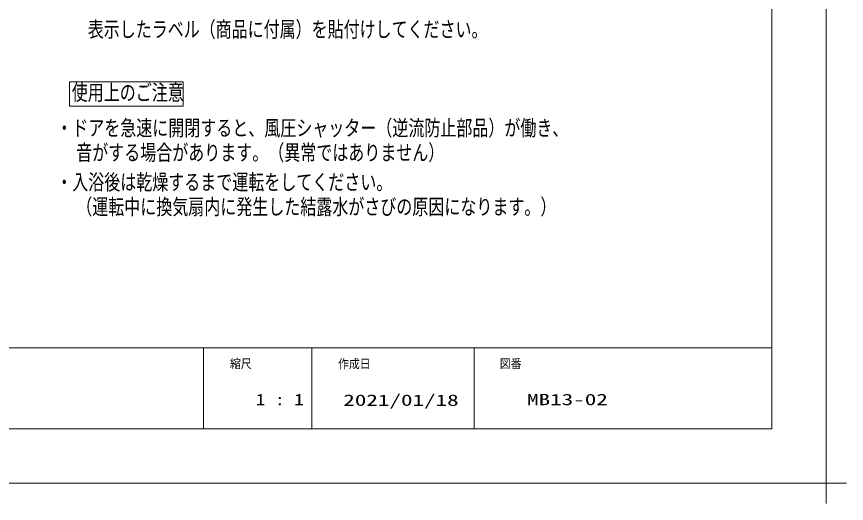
# Model space of a CAD drawing. Units: millimetres on the paper. Extents: x -305 to 305, y -152 to 152.
# Drawn here: x -30.5 to 122.7, y -152.2 to -62.4 of the extents above; entities that cross this region are included whole.
import ezdxf
from ezdxf.enums import TextEntityAlignment as Align

# ---------------------------------------------------------------- set-up
doc = ezdxf.new("R2010")
doc.units = ezdxf.units.MM
for name, color, linetype, lineweight in [('0-0_PV', 7, 'Continuous', 9), ('0-1_0', 7, 'Continuous', 9), ('0-3_1図面枠', 7, 'Continuous', 9), ('0-4_図面枠', 3, 'Continuous', 9), ('0-5_DEFPOINTS', 7, 'Continuous', 9)]:
    doc.layers.add(name, color=color, linetype=linetype, lineweight=lineweight)
doc.styles.add('ＭＳ ゴシック', font='')
doc.styles.get('ＭＳ ゴシック').set_extended_font_data('MS Gothic')

# ---------------------------------------------------------------- blocks, each defined once
blk = doc.blocks.new('グループ-6')
at = {"layer": '0-3_1図面枠'}
for p, q in [((4200, -2895), (4200, -3045)), ((4275, -2970), (4125, -2970))]:
    blk.add_line(p, q, dxfattribs=at)

msp = doc.modelspace()

# ---------------------------------------------------------------- linework, layer by layer
at = {"layer": '0-0_PV'}
for p, q in [((-20.737, -74.386), (-20.737, -78.882)), ((-20.737, -74.386), (0.263, -74.386)), ((0.263, -74.386), (0.263, -78.882)), ((-20.737, -78.882), (0.263, -78.882))]:
    msp.add_line(p, q, dxfattribs=at)
at = {"layer": '0-1_0'}
for p, q in [((3.983, -123.498), (3.983, -138.498)), ((23.983, -123.498), (23.983, -138.498)), ((53.983, -123.498), (53.983, -138.498))]:
    msp.add_line(p, q, dxfattribs=at)
at = {"layer": '0-4_図面枠'}
msp.add_line((-291.017, -123.498), (108.983, -123.498), dxfattribs=at)
msp.add_lwpolyline([(-291.017, -138.498), (108.983, -138.498), (108.983, 138.502), (-291.017, 138.502)], close=True, dxfattribs=at)
at = {"layer": '0-5_DEFPOINTS'}
for q in [(118.983, 148.502), (-301.017, -148.498)]:
    msp.add_line((118.983, -148.498), q, dxfattribs=at)

# ---------------------------------------------------------------- block references
at = {"layer": '0-3_1図面枠', "xscale": 0.05, "yscale": 0.05}
msp.add_blockref('グループ-6', (-91.017, 0.002), dxfattribs=at)

# ---------------------------------------------------------------- texts
at = {"layer": '0-0_PV', "style": 'ＭＳ ゴシック', "width": 0.75}
for s, height, p in [('\u3000表示したラベル（商品に付属）を貼付けしてください。', 2.886, (-20.313, -67.022)), ('使用上のご注意', 2.889, (-20.321, -78.689)), ('・ドアを急速に開閉すると、風圧シャッター（逆流防止部品）が働き、', 2.889, (-23.184, -85.237)), ('\u3000音がする場合があります。（異常ではありません）', 2.889, (-22.446, -89.78)), ('・入浴後は乾燥するまで運転をしてください。', 2.889, (-23.184, -95.236)), ('\u3000（運転中に換気扇内に発生した結露水がさびの原因になります。）', 2.889, (-22.446, -99.788))]:
    msp.add_text(s, height=height, dxfattribs=at).set_placement(p, align=Align.BOTTOM_LEFT)
at = {"layer": '0-3_1図面枠', "style": 'ＭＳ ゴシック'}
for s, height, width, p in [('縮尺', 1.628, 0.9, (8.896, -127.769)), ('作成日', 1.628, 0.9, (28.857, -127.788)), ('図番', 1.628, 0.9, (58.732, -127.759)), ('1 : 1', 2.092, 1.25, (13.65, -134.738)), ('2021/01/18', 2.089, 1.5, (29.822, -134.861)), ('MB13-02', 2.089, 1.5, (63.761, -134.737))]:
    msp.add_text(s, height=height, dxfattribs=dict(at, width=width)).set_placement(p, align=Align.BOTTOM_LEFT)

doc.saveas('drawing.dxf')
